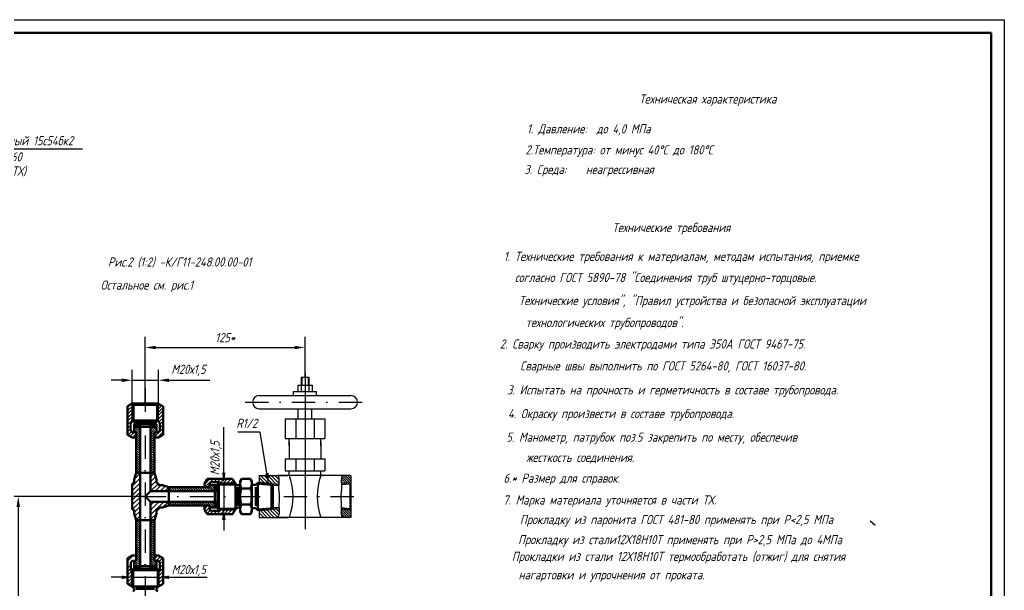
# Model space of a CAD drawing. Header units: inches. Extents: x 5621 to 6462, y 3850 to 4444.
# Drawn here: x 6087.2 to 6462.1, y 4226.7 to 4444.1 of the extents above; entities that cross this region are included whole.
import ezdxf

# ---------------------------------------------------------------- set-up
doc = ezdxf.new("R2010")
doc.units = ezdxf.units.IN
doc.header["$LTSCALE"] = 0.7
doc.header["$MEASUREMENT"] = 0
doc.linetypes.add('DASHDOT', pattern=[25.4, 12.7, -6.35, 0, -6.35])
doc.styles.get("Standard").update_dxf_attribs({"font": 'romand.shx', "width": 0.8, "oblique": 15, "height": 3.5})
doc.dimstyles.get("Standard").update_dxf_attribs({"dimtxt": 3.5, "dimasz": 4, "dimexe": 4, "dimexo": 0, "dimgap": 2, "dimtad": 1, "dimdec": 0, "dimdsep": 46, "dimtxsty": 'Standard', "dimcen": 0.09, "dimadec": 0, "dimazin": 0, "dimtfac": 1, "dimtdec": 0, "dimtmove": 0, "dimatfit": 3, "dimfxl": 0.18, "dimtolj": 1, "dimtzin": 0, "dimlwd": 25, "dimlwe": 25, "dimarcsym": 0})

# ---------------------------------------------------------------- blocks, each defined once
blk = doc.blocks.new('*X3')
at = {"color": 0}
for p, q in [((659.41, 734.85), (661.46, 736.89)), ((659.41, 736.65), (659.66, 736.89)), ((661.53, 734), (659.41, 736.12)), ((659.41, 733.05), (661.53, 735.17)), ((661.53, 735.79), (660.44, 736.89)), ((661.35, 732.39), (659.41, 734.32)), ((659.55, 732.39), (659.41, 732.52)), ((660.55, 732.39), (661.53, 733.38))]:
    blk.add_line(p, q, dxfattribs=at)
blk = doc.blocks.new('*D20')
at = {"color": 0, "lineweight": 25, "transparency": 16777216}
for p, q in [((6134.98, 4297.91), (6134.98, 4323.22)), ((6195.81, 4307.96), (6195.81, 4323.22)), ((6138.98, 4319.22), (6191.81, 4319.22))]:
    blk.add_line(p, q, dxfattribs=at)
for points in [[(6138.98, 4319.88), (6138.98, 4318.55), (6134.98, 4319.22)], [(6191.81, 4319.88), (6191.81, 4318.55), (6195.81, 4319.22)]]:
    blk.add_solid(points, dxfattribs=at)
at = {"layer": 'DEFPOINTS', "color": 0, "lineweight": 25, "transparency": 16777216}
for p in [(6195.81, 4319.22), (6195.81, 4307.96), (6134.98, 4297.91)]:
    blk.add_point(p, dxfattribs=at)
at = {"color": 0, "lineweight": 25, "transparency": 16777216, "insert": (6165.4, 4322.97), "char_height": 3.5, "attachment_point": 5}
blk.add_mtext('\\A1;125*', dxfattribs=at)
blk = doc.blocks.new('*D21')
at = {"color": 0, "lineweight": 25, "transparency": 16777216}
for p, q in [((6134.98, 4262.45), (6082.61, 4262.45)), ((6086.61, 4258.45), (6086.61, 4205.37)), ((6089.48, 4201.37), (6082.61, 4201.37))]:
    blk.add_line(p, q, dxfattribs=at)
for points in [[(6085.94, 4258.45), (6087.27, 4258.45), (6086.61, 4262.45)], [(6085.94, 4205.37), (6087.27, 4205.37), (6086.61, 4201.37)]]:
    blk.add_solid(points, dxfattribs=at)
at = {"layer": 'DEFPOINTS', "color": 0, "lineweight": 25, "transparency": 16777216}
for p in [(6134.98, 4262.45), (6086.61, 4201.37), (6089.48, 4201.37)]:
    blk.add_point(p, dxfattribs=at)
at = {"color": 0, "lineweight": 25, "transparency": 16777216, "insert": (6082.86, 4231.91), "char_height": 3.5, "attachment_point": 5, "rotation": 90}
blk.add_mtext('\\A1;125*', dxfattribs=at)

msp = doc.modelspace()

# ---------------------------------------------------------------- hatches: boundary and pattern name
at = {"lineweight": 25}
h = msp.add_hatch(dxfattribs=at)
h.set_pattern_fill('ANSI31', color=256, scale=2.5, style=0)
h.set_pattern_definition([(45, (5295.27962, 3840.47564), (-0.22097087, 0.22097087), [])])
h.paths.add_polyline_path([(6132.98, 4289.95), (6130.73, 4289.95), (6130.73, 4288.95), (6132.98, 4288.95)])
h.paths.add_polyline_path([(6139.23, 4289.95), (6136.98, 4289.95), (6136.98, 4288.95), (6139.23, 4288.95)])
h = msp.add_hatch(dxfattribs=at)
h.set_pattern_fill('ANSI31', color=256, scale=5, angle=90, style=0)
h.set_pattern_definition([(135, (5537.9212, 3812.0879), (-0.44194174, -0.44194174), [])])
h.paths.add_polyline_path([(6132.98, 4253.45), (6131.48, 4253.45), (6131.48, 4237.95), (6130.73, 4237.95), (6130.73, 4236.34), (6131.12, 4235.95), (6132.98, 4235.95)])
h.paths.add_polyline_path([(6136.98, 4235.95), (6139.23, 4235.95), (6139.23, 4237.72), (6139, 4237.95), (6138.48, 4237.95), (6138.48, 4253.45), (6136.98, 4253.45)])

# ---------------------------------------------------------------- linework, layer by layer
for p, q in [((5621.1, 4444.11), (6462.1, 4444.11)), ((6462.1, 4444.11), (6462.1, 3850.11)), ((6062.05, 4394.95), (6111.07, 4394.95)), ((6193.06, 4304.89), (6198.56, 4304.89)), ((6193.06, 4304.89), (6193.06, 4302.39)), ((6194.31, 4307.96), (6197.31, 4307.96)), ((6194.31, 4307.96), (6194.31, 4302.39)), ((6194.56, 4307.96), (6194.56, 4304.89)), ((6197.06, 4307.96), (6197.06, 4304.89)), ((6197.31, 4307.96), (6197.31, 4302.39)), ((6198.56, 4304.89), (6198.56, 4302.39)), ((6178.32, 4300.89), (6213.3, 4300.89)), ((6191.47, 4302.39), (6200.14, 4302.39)), ((6191.47, 4300.89), (6191.47, 4302.39)), ((6200.14, 4300.89), (6200.14, 4302.39)), ((6129.98, 4291.53), (6129.98, 4297.91)), ((6129.98, 4291.54), (6129.98, 4297.91)), ((6129.98, 4290.96), (6129.98, 4297.91)), ((6139.98, 4290.97), (6139.98, 4297.91)), ((6139.98, 4291.54), (6139.98, 4294.93)), ((6178.32, 4295.89), (6213.3, 4295.89)), ((6193.24, 4292), (6193.24, 4295.89)), ((6198.37, 4292), (6198.37, 4295.89)), ((6188.31, 4292), (6203.31, 4292)), ((6139.23, 4286.95), (6138.48, 4286.95)), ((6178.68, 4286.93), (6170.16, 4286.93)), ((6181.87, 4267.56), (6178.68, 4286.93)), ((6188.31, 4284.5), (6203.31, 4284.5)), ((6189.81, 4281.77), (6189.81, 4284.5)), ((6189.81, 4283.29), (6189.81, 4276.77)), ((6201.81, 4281.77), (6201.81, 4284.5)), ((6201.81, 4283.29), (6201.81, 4276.77)), ((6188.31, 4276.77), (6203.31, 4276.77)), ((6132.98, 4271.45), (6132.98, 4262.45)), ((6188.31, 4272.27), (6203.31, 4272.27)), ((6189.81, 4270.95), (6189.81, 4272.27)), ((6201.81, 4270.95), (6201.81, 4272.27)), ((6163.04, 4267.46), (6162.54, 4266.96)), ((6162.54, 4266.96), (6162.54, 4257.96)), ((6162.54, 4266.96), (6162.54, 4257.96)), ((6162.54, 4266.96), (6162.54, 4257.96)), ((6162.54, 4266.96), (6162.54, 4257.96)), ((6162.54, 4266.96), (6162.54, 4257.96)), ((6163.04, 4266.95), (6169.32, 4266.95)), ((6163.57, 4266.95), (6169.82, 4266.95)), ((6164.07, 4267.45), (6169.32, 4267.45)), ((6169.32, 4267.45), (6169.32, 4257.45)), ((6177.82, 4267.2), (6185.76, 4266.64)), ((6177.82, 4267.2), (6183.52, 4266.8)), ((6178.31, 4270.45), (6189.31, 4270.45)), ((6178.31, 4267.67), (6185.8, 4267.14)), ((6183.06, 4267.33), (6183.52, 4266.8)), ((6213.31, 4270.45), (6185.62, 4270.45)), ((6213.31, 4267.7), (6209.65, 4267.35)), ((6212.81, 4267.15), (6209.71, 4266.86)), ((6213.31, 4267.7), (6212.81, 4267.2)), ((6212.81, 4267.2), (6212.81, 4257.68)), ((6159.48, 4266.7), (6159.48, 4265.95)), ((6170.16, 4265.76), (6170.16, 4259.03)), ((6183.57, 4266.74), (6183.57, 4258.25)), ((6129.98, 4257.45), (6129.98, 4262.45)), ((6159.48, 4258.95), (6159.48, 4258.2)), ((6170.18, 4258.2), (6170.57, 4258.2)), ((6170.18, 4258.2), (6170.57, 4258.2)), ((6176.07, 4257.95), (6176.97, 4257.95)), ((6176.07, 4257.95), (6176.97, 4257.95)), ((6177.15, 4257.88), (6177.84, 4257.19)), ((6177.15, 4257.88), (6177.82, 4257.2)), ((6177.82, 4257.7), (6185.86, 4258.38)), ((6177.82, 4257.7), (6183.51, 4258.18)), ((6178.31, 4257.24), (6185.91, 4257.88)), ((6213.31, 4257.2), (6209.54, 4257.58)), ((6212.81, 4257.75), (6209.55, 4258.08)), ((6213.31, 4257.2), (6212.81, 4257.7)), ((6131.48, 4253.45), (6138.48, 4253.45)), ((6178.31, 4254.45), (6189.34, 4254.45)), ((6213.31, 4254.45), (6185.43, 4254.45)), ((6130.73, 4237.95), (6131.48, 4237.95)), ((6138.48, 4237.95), (6139.23, 4237.95)), ((6129.98, 4233.36), (6129.98, 4228.11)), ((6130.48, 4234.39), (6130.48, 4228.11)), ((6130.48, 4233.86), (6130.48, 4227.61)), ((6139.48, 4234.39), (6139.48, 4227.61)), ((6139.48, 4233.86), (6139.48, 4228.11)), ((6139.48, 4233.85), (6139.48, 4227.61)), ((6139.98, 4233.37), (6139.98, 4228.11)), ((6139.98, 4233.36), (6139.98, 4228.11))]:
    msp.add_line(p, q)
at = {"lineweight": 50}
for p, q in [((5641.1, 4439.11), (6457.1, 4439.11)), ((6457.1, 4439.11), (6457.1, 3855.11)), ((6129.98, 4297.91), (6128.23, 4296.9)), ((6129.98, 4297.91), (6139.98, 4297.91)), ((6129.98, 4297.91), (6130.48, 4297.41)), ((6130.48, 4297.41), (6139.48, 4297.41)), ((6130.48, 4291.46), (6130.48, 4297.41)), ((6139.48, 4291.46), (6139.48, 4297.41)), ((6128.23, 4285.96), (6128.23, 4296.9)), ((6141.73, 4285.96), (6141.73, 4296.9)), ((6130.48, 4291.46), (6139.5, 4291.46)), ((6130.54, 4290.68), (6139.4, 4290.68)), ((6139.23, 4289.95), (6130.73, 4289.95)), ((6130.73, 4286.95), (6130.73, 4289.95)), ((6132.98, 4271.45), (6132.98, 4289.95)), ((6136.98, 4271.45), (6136.98, 4289.95)), ((6139.23, 4286.95), (6139.23, 4289.95)), ((6140.34, 4290.62), (6139.5, 4291.46)), ((6140.48, 4287.75), (6140.48, 4290.27)), ((6129.99, 4284.95), (6128.23, 4285.96)), ((6131.48, 4286.95), (6130.28, 4286.95)), ((6139.23, 4288.95), (6130.73, 4288.95)), ((6131.48, 4286.95), (6130.73, 4286.95)), ((6131.48, 4271.45), (6131.48, 4286.95)), ((6138.48, 4271.45), (6138.48, 4286.95)), ((6139.68, 4286.95), (6138.48, 4286.95)), ((6139.98, 4284.95), (6141.73, 4285.96)), ((6131.48, 4284.95), (6129.99, 4284.95)), ((6139.98, 4284.95), (6138.48, 4284.95)), ((6131.48, 4271.45), (6130.73, 4268.95)), ((6131.48, 4271.45), (6138.48, 4271.45)), ((6131.48, 4271.45), (6138.48, 4271.45)), ((6131.48, 4271.45), (6138.48, 4271.45)), ((6131.48, 4271.45), (6134.98, 4271.45)), ((6131.48, 4271.45), (6138.48, 4271.45)), ((6131.48, 4271.45), (6138.48, 4271.45)), ((6131.48, 4271.45), (6138.48, 4271.45)), ((6138.48, 4271.45), (6131.48, 4271.45)), ((6132.98, 4253.45), (6132.98, 4271.45)), ((6138.48, 4271.45), (6134.98, 4271.45)), ((6136.98, 4271.45), (6136.98, 4264.45)), ((6138.48, 4271.45), (6139.23, 4268.95)), ((6129.98, 4267.45), (6129.98, 4257.45)), ((6129.98, 4267.45), (6130.23, 4267.45)), ((6130.73, 4268.95), (6130.73, 4267.95)), ((6139.23, 4268.95), (6139.23, 4267.95)), ((6139.73, 4267.45), (6139.98, 4267.45)), ((6139.98, 4267.45), (6139.98, 4266.95)), ((6157.48, 4267.45), (6158.49, 4269.2)), ((6157.48, 4267.45), (6157.48, 4265.95)), ((6158.49, 4269.2), (6168.25, 4269.2)), ((6159.48, 4267.15), (6159.48, 4265.95)), ((6160.28, 4267.95), (6162.8, 4267.95)), ((6163.03, 4267.45), (6162.54, 4266.96)), ((6162.54, 4266.96), (6162.54, 4257.96)), ((6163.04, 4267.45), (6169.32, 4267.45)), ((6163.15, 4267.8), (6163.51, 4267.45)), ((6169.26, 4267.45), (6168.25, 4269.2)), ((6170, 4266.77), (6169.32, 4267.45)), ((6170, 4266.77), (6169.32, 4267.45)), ((6169.32, 4267.45), (6169.32, 4262.45)), ((6171.07, 4268.25), (6171.63, 4269.2)), ((6171.07, 4262.45), (6171.07, 4268.25)), ((6171.07, 4268.25), (6171.07, 4262.45)), ((6171.63, 4269.2), (6175.02, 4269.2)), ((6175.57, 4268.25), (6175.02, 4269.2)), ((6175.57, 4268.25), (6175.57, 4262.45)), ((6175.57, 4262.45), (6175.57, 4268.25)), ((6176.07, 4266.95), (6176.97, 4266.95)), ((6176.07, 4266.95), (6176.97, 4266.95)), ((6177.15, 4267.02), (6177.83, 4267.7)), ((6177.15, 4267.02), (6177.82, 4267.7)), ((6177.82, 4267.7), (6177.82, 4262.45)), ((6177.83, 4267.7), (6183.07, 4267.33)), ((6183.06, 4267.33), (6183.57, 4266.74)), ((6183.07, 4267.33), (6183.07, 4262.46)), ((6136.98, 4264.45), (6134.98, 4262.45)), ((6136.98, 4264.45), (6143.98, 4264.45)), ((6140.23, 4266.7), (6141.48, 4266.7)), ((6143.98, 4265.95), (6141.48, 4266.7)), ((6143.98, 4265.95), (6143.98, 4258.95)), ((6143.98, 4265.95), (6159.48, 4265.95)), ((6143.98, 4265.95), (6143.98, 4262.45)), ((6143.98, 4265.95), (6143.98, 4258.95)), ((6143.98, 4264.45), (6162.54, 4264.45)), ((6159.48, 4266.7), (6162.54, 4266.7)), ((6161.48, 4266.7), (6161.48, 4258.2)), ((6170.16, 4266.01), (6170.16, 4262.45)), ((6170.18, 4266.7), (6170.57, 4266.7)), ((6170.18, 4266.7), (6170.57, 4266.7)), ((6171.55, 4265.54), (6175.1, 4265.54)), ((6177.07, 4266.01), (6177.07, 4262.45)), ((6183.57, 4266.74), (6183.57, 4258.25)), ((6134.98, 4262.45), (6136.98, 4260.45)), ((6136.98, 4253.45), (6136.98, 4260.45)), ((6136.98, 4260.45), (6143.98, 4260.45)), ((6143.98, 4258.95), (6143.98, 4262.45)), ((6143.98, 4260.45), (6162.54, 4260.45)), ((6169.32, 4257.45), (6169.32, 4262.45)), ((6170.16, 4258.89), (6170.16, 4262.45)), ((6171.07, 4256.65), (6171.07, 4262.45)), ((6171.07, 4262.45), (6171.07, 4256.65)), ((6175.57, 4262.45), (6175.57, 4256.65)), ((6175.57, 4256.65), (6175.57, 4262.45)), ((6177.07, 4258.89), (6177.07, 4262.45)), ((6177.82, 4257.2), (6177.82, 4262.45)), ((6183.07, 4257.64), (6183.07, 4262.45)), ((6129.98, 4257.45), (6130.23, 4257.45)), ((6130.73, 4255.95), (6130.73, 4256.95)), ((6131.48, 4253.45), (6130.73, 4255.95)), ((6138.48, 4253.45), (6139.23, 4255.95)), ((6139.23, 4255.95), (6139.23, 4256.95)), ((6139.73, 4257.45), (6139.98, 4257.45)), ((6139.98, 4257.45), (6139.98, 4257.95)), ((6140.23, 4258.2), (6141.48, 4258.2)), ((6143.98, 4258.95), (6141.48, 4258.2)), ((6143.98, 4258.95), (6159.48, 4258.95)), ((6157.48, 4258.95), (6157.48, 4257.46)), ((6157.48, 4257.46), (6158.5, 4255.7)), ((6158.5, 4255.7), (6168.33, 4255.7)), ((6159.48, 4258.95), (6159.48, 4257.75)), ((6159.48, 4258.2), (6162.54, 4258.2)), ((6160.28, 4256.95), (6162.8, 4256.95)), ((6163.04, 4257.46), (6162.54, 4257.96)), ((6163.04, 4257.46), (6162.54, 4257.96)), ((6163.03, 4257.45), (6162.54, 4257.94)), ((6163.04, 4257.45), (6169.32, 4257.45)), ((6163.14, 4257.1), (6163.49, 4257.45)), ((6164.06, 4257.45), (6169.32, 4257.45)), ((6164.07, 4257.45), (6169.32, 4257.45)), ((6169.26, 4257.45), (6168.25, 4255.7)), ((6170, 4258.13), (6169.32, 4257.45)), ((6170, 4258.13), (6169.32, 4257.45)), ((6170, 4258.13), (6169.32, 4257.45)), ((6170.18, 4258.2), (6170.57, 4258.2)), ((6171.07, 4256.65), (6171.07, 4257.7)), ((6171.07, 4257.56), (6171.07, 4257.7)), ((6171.07, 4256.65), (6171.63, 4255.7)), ((6171.07, 4256.65), (6171.63, 4255.7)), ((6171.55, 4259.36), (6175.1, 4259.36)), ((6171.63, 4255.7), (6175.02, 4255.7)), ((6171.63, 4255.7), (6175.02, 4255.7)), ((6175.57, 4256.65), (6175.02, 4255.7)), ((6175.57, 4256.65), (6175.02, 4255.7)), ((6175.57, 4257.56), (6175.57, 4256.65)), ((6175.57, 4256.65), (6175.57, 4257.56)), ((6176.07, 4257.95), (6176.97, 4257.95)), ((6177.15, 4257.88), (6177.82, 4257.2)), ((6177.83, 4257.2), (6183.07, 4257.64)), ((6183.07, 4257.66), (6183.57, 4258.25)), ((6183.07, 4257.66), (6183.51, 4258.18)), ((6183.07, 4257.66), (6183.51, 4258.18)), ((6131.48, 4253.45), (6138.48, 4253.45)), ((6131.48, 4253.45), (6131.48, 4237.95)), ((6132.98, 4253.45), (6132.98, 4234.89)), ((6136.98, 4253.45), (6136.98, 4234.89)), ((6138.48, 4253.45), (6138.48, 4237.95)), ((6129.98, 4239.95), (6128.23, 4238.94)), ((6128.23, 4238.94), (6128.23, 4229.19)), ((6129.48, 4237.15), (6129.48, 4234.63)), ((6129.98, 4239.95), (6131.48, 4239.95)), ((6130.28, 4237.95), (6131.48, 4237.95)), ((6130.73, 4237.95), (6130.73, 4234.89)), ((6138.48, 4239.95), (6139.98, 4239.95)), ((6138.48, 4237.95), (6139.68, 4237.95)), ((6139.23, 4237.95), (6139.23, 4234.89)), ((6139.98, 4239.95), (6141.73, 4238.94)), ((6140.48, 4237.15), (6140.48, 4234.63)), ((6141.73, 4238.94), (6141.73, 4229.19)), ((6129.63, 4234.28), (6129.98, 4233.93)), ((6129.97, 4234.39), (6130.47, 4234.89)), ((6129.98, 4234.4), (6130.47, 4234.89)), ((6129.98, 4234.39), (6129.98, 4228.11)), ((6130.47, 4234.89), (6139.48, 4234.89)), ((6130.47, 4234.89), (6139.48, 4234.89)), ((6130.47, 4234.89), (6139.48, 4234.89)), ((6130.47, 4234.89), (6139.48, 4234.89)), ((6130.47, 4234.89), (6139.48, 4234.89)), ((6130.47, 4234.89), (6139.48, 4234.89)), ((6130.73, 4235.95), (6139.23, 4235.95)), ((6139.98, 4234.39), (6139.48, 4234.89)), ((6139.98, 4234.39), (6139.48, 4234.89)), ((6139.98, 4234.39), (6139.98, 4228.11)), ((6140.41, 4234.37), (6139.98, 4233.94)), ((6129.98, 4228.18), (6128.23, 4229.19)), ((6129.98, 4228.11), (6139.98, 4228.11)), ((6130.66, 4227.43), (6129.98, 4228.11)), ((6129.98, 4228.11), (6134.98, 4228.11)), ((6130.73, 4227.25), (6130.73, 4226.86)), ((6131.42, 4227.27), (6134.98, 4227.27)), ((6131.67, 4227.27), (6138.4, 4227.27)), ((6139.98, 4228.11), (6134.98, 4228.11)), ((6138.54, 4227.27), (6134.98, 4227.27)), ((6139.23, 4227.25), (6139.23, 4226.86)), ((6139.23, 4227.25), (6139.23, 4226.86)), ((6139.31, 4227.43), (6139.98, 4228.11)), ((6139.31, 4227.43), (6139.98, 4228.11)), ((6139.98, 4228.18), (6141.73, 4229.19))]:
    msp.add_line(p, q, dxfattribs=at)
at = {"lineweight": 25}
for p, q in [((6129.98, 4297.91), (6129.98, 4310.74)), ((6139.98, 4297.91), (6139.98, 4310.74)), ((6125.98, 4306.74), (6121.98, 4306.74)), ((6129.98, 4306.74), (6139.98, 4306.74)), ((6143.98, 4306.74), (6159.54, 4306.74)), ((6164.88, 4271.55), (6164.88, 4288.82)), ((6164.88, 4267.55), (6164.88, 4257.55)), ((6163.04, 4257.95), (6169.82, 4257.95)), ((6164.88, 4253.55), (6164.88, 4249.55)), ((6411.02, 4253.12), (6412.92, 4251.56)), ((6126.01, 4231.65), (6122.01, 4231.65)), ((6130.01, 4231.65), (6140.01, 4231.65)), ((6144.01, 4231.65), (6158.54, 4231.65))]:
    msp.add_line(p, q, dxfattribs=at)
at = {"linetype": 'Continuous'}
for p, q in [((6195.81, 4309.49), (6195.81, 4250.03)), ((6188.31, 4292), (6188.31, 4284.5)), ((6192.31, 4292), (6192.31, 4284.5)), ((6199.31, 4292), (6199.31, 4284.5)), ((6203.31, 4292), (6203.31, 4284.5)), ((6188.31, 4276.77), (6188.31, 4272.27)), ((6192.31, 4276.77), (6192.31, 4272.27)), ((6199.31, 4276.77), (6199.31, 4272.27)), ((6203.31, 4276.77), (6203.31, 4272.27)), ((6163.04, 4267.46), (6163.04, 4257.45)), ((6178.31, 4270.45), (6178.31, 4267.7)), ((6183.07, 4267.33), (6183.07, 4262.45)), ((6183.07, 4267.32), (6183.07, 4257.64)), ((6213.31, 4270.45), (6213.31, 4254.45)), ((6213.31, 4270.45), (6213.31, 4254.45)), ((6183.07, 4257.64), (6183.07, 4262.45)), ((6178.31, 4257.2), (6178.31, 4254.45))]:
    msp.add_line(p, q, dxfattribs=at)
at = {"linetype": 'DASHDOT'}
for p, q in [((6134.98, 4303.56), (6134.98, 4092.92)), ((6172.96, 4298.39), (6217.77, 4298.39)), ((6134.04, 4262.45), (6215.67, 4262.45))]:
    msp.add_line(p, q, dxfattribs=at)
at = {"color": 0}
for p, q in [((6128.23, 4296.4), (6129.4, 4297.57)), ((6128.23, 4295.02), (6130.48, 4297.27)), ((6128.23, 4296.76), (6128.55, 4297.08)), ((6139.48, 4297.24), (6140.09, 4297.85)), ((6139.48, 4296.39), (6140.63, 4297.53)), ((6139.48, 4295.34), (6141.29, 4297.15)), ((6128.23, 4293.83), (6130.48, 4296.08)), ((6128.23, 4292.44), (6130.48, 4294.69)), ((6128.23, 4291.09), (6130.48, 4293.34)), ((6139.48, 4294.1), (6141.73, 4296.35)), ((6139.48, 4292.91), (6141.73, 4295.16)), ((6139.48, 4291.57), (6141.73, 4293.82)), ((6128.23, 4289.75), (6130.48, 4292)), ((6128.23, 4288.4), (6129.48, 4289.65)), ((6140.11, 4290.85), (6141.73, 4292.47)), ((6140.48, 4289.87), (6141.73, 4291.12)), ((6140.48, 4288.53), (6141.73, 4289.78)), ((6128.23, 4287.05), (6129.48, 4288.3)), ((6128.4, 4285.87), (6129.71, 4287.19)), ((6129.25, 4285.38), (6130.82, 4286.95)), ((6130.17, 4284.95), (6131.48, 4286.26)), ((6130.73, 4288.08), (6132.98, 4285.83)), ((6130.76, 4288.95), (6132.98, 4286.73)), ((6131.48, 4286.44), (6132.98, 4284.94)), ((6131.66, 4288.95), (6132.98, 4287.63)), ((6132.56, 4288.95), (6132.98, 4288.53)), ((6136.98, 4288.12), (6138.48, 4286.62)), ((6136.98, 4287.22), (6138.48, 4285.72)), ((6136.98, 4286.32), (6138.48, 4284.82)), ((6137.05, 4288.95), (6139.05, 4286.95)), ((6137.95, 4288.95), (6139.23, 4287.67)), ((6138.48, 4285.18), (6141.73, 4288.43)), ((6138.48, 4286.53), (6138.91, 4286.95)), ((6138.85, 4288.95), (6139.23, 4288.56)), ((6139.6, 4284.95), (6141.73, 4287.08)), ((6131.48, 4285.54), (6132.98, 4284.04)), ((6131.48, 4284.64), (6132.98, 4283.14)), ((6131.48, 4283.74), (6132.98, 4282.24)), ((6131.48, 4282.84), (6132.98, 4281.34)), ((6131.48, 4281.95), (6132.98, 4280.45)), ((6136.98, 4285.43), (6138.48, 4283.93)), ((6136.98, 4284.53), (6138.48, 4283.03)), ((6136.98, 4283.63), (6138.48, 4282.13)), ((6136.98, 4282.73), (6138.48, 4281.23)), ((6131.48, 4281.05), (6132.98, 4279.55)), ((6131.48, 4280.15), (6132.98, 4278.65)), ((6131.48, 4279.25), (6132.98, 4277.75)), ((6131.48, 4278.35), (6132.98, 4276.85)), ((6136.98, 4281.83), (6138.48, 4280.33)), ((6136.98, 4280.94), (6138.48, 4279.44)), ((6136.98, 4280.04), (6138.48, 4278.54)), ((6136.98, 4279.14), (6138.48, 4277.64)), ((6136.98, 4278.24), (6138.48, 4276.74)), ((6131.48, 4277.46), (6132.98, 4275.96)), ((6131.48, 4276.56), (6132.98, 4275.06)), ((6131.48, 4275.66), (6132.98, 4274.16)), ((6131.48, 4274.76), (6132.98, 4273.26)), ((6136.98, 4277.34), (6138.48, 4275.84)), ((6136.98, 4276.45), (6138.48, 4274.95)), ((6136.98, 4275.55), (6138.48, 4274.05)), ((6136.98, 4274.65), (6138.48, 4273.15)), ((6131.48, 4273.86), (6132.98, 4272.36)), ((6131.48, 4272.97), (6132.98, 4271.47)), ((6131.48, 4272.07), (6132.1, 4271.45)), ((6136.98, 4273.75), (6138.48, 4272.25)), ((6136.98, 4272.85), (6138.39, 4271.45)), ((6136.98, 4271.96), (6137.49, 4271.45)), ((6129.98, 4266.42), (6132.98, 4269.42)), ((6129.98, 4264.62), (6132.98, 4267.62)), ((6136.98, 4266.23), (6139.23, 4268.48)), ((6137, 4264.45), (6139.98, 4267.44)), ((6157.48, 4267.07), (6159.62, 4269.2)), ((6157.71, 4265.95), (6160.96, 4269.2)), ((6161.06, 4267.95), (6162.31, 4269.2)), ((6162.41, 4267.95), (6163.66, 4269.2)), ((6163.38, 4267.58), (6165, 4269.2)), ((6164.6, 4267.45), (6166.35, 4269.2)), ((6165.95, 4267.45), (6167.7, 4269.2)), ((6167.29, 4267.45), (6168.54, 4268.7)), ((6180.3, 4267.7), (6178.31, 4269.69)), ((6178.95, 4267.7), (6178.31, 4268.35)), ((6181.94, 4267.41), (6178.9, 4270.45)), ((6183.92, 4266.77), (6180.25, 4270.45)), ((6185.37, 4266.67), (6181.59, 4270.45)), ((6185.82, 4267.57), (6182.94, 4270.45)), ((6185.82, 4268.92), (6184.29, 4270.45)), ((6210.99, 4266.98), (6209.63, 4268.34)), ((6211.81, 4267.06), (6209.66, 4269.2)), ((6212.63, 4267.13), (6209.77, 4269.99)), ((6213.13, 4267.52), (6210.21, 4270.45)), ((6213.31, 4268.25), (6211.11, 4270.45)), ((6213.31, 4269.15), (6212, 4270.45)), ((6213.31, 4270.04), (6212.9, 4270.45)), ((6129.98, 4262.82), (6132.98, 4265.82)), ((6129.98, 4261.03), (6132.98, 4264.03)), ((6138.79, 4264.45), (6141.04, 4266.7)), ((6145.39, 4264.45), (6143.98, 4265.85)), ((6146.28, 4264.45), (6144.78, 4265.95)), ((6147.18, 4264.45), (6145.68, 4265.95)), ((6148.08, 4264.45), (6146.58, 4265.95)), ((6148.98, 4264.45), (6147.48, 4265.95)), ((6149.88, 4264.45), (6148.38, 4265.95)), ((6150.77, 4264.45), (6149.27, 4265.95)), ((6151.67, 4264.45), (6150.17, 4265.95)), ((6152.57, 4264.45), (6151.07, 4265.95)), ((6153.47, 4264.45), (6151.97, 4265.95)), ((6154.37, 4264.45), (6152.87, 4265.95)), ((6155.26, 4264.45), (6153.76, 4265.95)), ((6156.16, 4264.45), (6154.66, 4265.95)), ((6157.06, 4264.45), (6155.56, 4265.95)), ((6157.96, 4264.45), (6156.46, 4265.95)), ((6158.86, 4264.45), (6157.36, 4265.95)), ((6159.75, 4264.45), (6158.25, 4265.95)), ((6159.06, 4265.95), (6159.48, 4266.37)), ((6160.65, 4264.45), (6159.15, 4265.95)), ((6161.48, 4264.52), (6159.48, 4266.52)), ((6161.48, 4265.42), (6160.2, 4266.7)), ((6161.48, 4266.31), (6161.1, 4266.7)), ((6129.98, 4259.23), (6132.98, 4262.23)), ((6130, 4257.45), (6132.98, 4260.44)), ((6136.98, 4255.46), (6141.98, 4260.45)), ((6136.98, 4259.05), (6138.39, 4260.45)), ((6136.98, 4257.25), (6140.18, 4260.45)), ((6144.6, 4258.95), (6143.98, 4259.57)), ((6145.5, 4258.95), (6144, 4260.45)), ((6146.4, 4258.95), (6144.9, 4260.45)), ((6147.29, 4258.95), (6145.79, 4260.45)), ((6148.19, 4258.95), (6146.69, 4260.45)), ((6149.09, 4258.95), (6147.59, 4260.45)), ((6149.99, 4258.95), (6148.49, 4260.45)), ((6150.89, 4258.95), (6149.39, 4260.45)), ((6151.78, 4258.95), (6150.28, 4260.45)), ((6152.68, 4258.95), (6151.18, 4260.45)), ((6153.58, 4258.95), (6152.08, 4260.45)), ((6154.48, 4258.95), (6152.98, 4260.45)), ((6155.38, 4258.95), (6153.88, 4260.45)), ((6156.27, 4258.95), (6154.77, 4260.45)), ((6157.17, 4258.95), (6155.67, 4260.45)), ((6158.07, 4258.95), (6156.57, 4260.45)), ((6158.97, 4258.95), (6157.47, 4260.45)), ((6160.62, 4258.2), (6158.37, 4260.45)), ((6161.48, 4258.23), (6159.26, 4260.45)), ((6161.48, 4259.13), (6160.16, 4260.45)), ((6161.48, 4260.03), (6161.06, 4260.45)), ((6161.48, 4259.57), (6162.37, 4260.45)), ((6162.54, 4259.14), (6161.48, 4260.2)), ((6161.48, 4258.67), (6162.54, 4259.73)), ((6162.54, 4260.04), (6162.13, 4260.45)), ((6130.73, 4256.39), (6132.98, 4258.64)), ((6131.05, 4254.91), (6132.98, 4256.84)), ((6136.98, 4253.66), (6139.22, 4255.89)), ((6157.48, 4257.64), (6158.79, 4258.95)), ((6157.91, 4256.72), (6159.48, 4258.29)), ((6159.72, 4258.2), (6159.48, 4258.44)), ((6162.54, 4258.24), (6161.48, 4259.3)), ((6161.69, 4258.2), (6161.48, 4258.4)), ((6161.91, 4258.2), (6162.54, 4258.83)), ((6180.08, 4254.45), (6178.31, 4256.22)), ((6181.43, 4254.45), (6178.68, 4257.2)), ((6182.78, 4254.45), (6180.03, 4257.2)), ((6184.12, 4254.45), (6181.1, 4257.48)), ((6185.45, 4254.47), (6182.34, 4257.58)), ((6185.87, 4255.4), (6183.32, 4257.95)), ((6185.95, 4256.66), (6184.36, 4258.25)), ((6211.84, 4254.45), (6209.51, 4256.78)), ((6210.94, 4254.45), (6209.51, 4255.88)), ((6212.74, 4254.45), (6209.53, 4257.66)), ((6213.31, 4254.78), (6210.06, 4258.03)), ((6213.31, 4255.67), (6211.06, 4257.93)), ((6213.31, 4256.57), (6212.05, 4257.83)), ((6131.46, 4253.52), (6132.98, 4255.05)), ((6136.77, 4253.45), (6136.98, 4253.66)), ((6178.73, 4254.45), (6178.31, 4254.88)), ((6210.04, 4254.45), (6210.01, 4254.48)), ((6130.37, 4239.95), (6128.23, 4237.82)), ((6131.48, 4238.37), (6131.06, 4237.95)), ((6139.79, 4239.95), (6138.48, 4238.64)), ((6139.23, 4237.72), (6139, 4237.95)), ((6140.72, 4239.52), (6139.14, 4237.95)), ((6141.57, 4239.03), (6140.25, 4237.71)), ((6141.73, 4237.85), (6140.48, 4236.6)), ((6129.48, 4236.37), (6128.23, 4235.12)), ((6129.48, 4235.03), (6128.23, 4233.78)), ((6129.86, 4234.05), (6128.23, 4232.43)), ((6131.75, 4235.95), (6130.73, 4234.93)), ((6130.86, 4235.95), (6130.73, 4235.83)), ((6131.28, 4234.89), (6130.73, 4235.44)), ((6132.18, 4234.89), (6131.12, 4235.95)), ((6132.65, 4235.95), (6131.59, 4234.89)), ((6132.98, 4234.99), (6132.02, 4235.95)), ((6132.98, 4235.38), (6132.49, 4234.89)), ((6132.98, 4235.88), (6132.92, 4235.95)), ((6137.87, 4235.95), (6136.98, 4235.07)), ((6137.39, 4234.89), (6136.98, 4235.3)), ((6138.29, 4234.89), (6137.23, 4235.95)), ((6138.77, 4235.95), (6137.71, 4234.89)), ((6139.1, 4234.99), (6138.13, 4235.95)), ((6139.1, 4235.38), (6138.6, 4234.89)), ((6139.1, 4235.88), (6139.03, 4235.95)), ((6141.73, 4235.15), (6139.98, 4233.4)), ((6141.73, 4233.81), (6139.98, 4232.06)), ((6141.73, 4236.5), (6140.48, 4235.25)), ((6129.98, 4232.83), (6128.23, 4231.08)), ((6129.98, 4231.49), (6128.23, 4229.74)), ((6129.98, 4230.14), (6128.74, 4228.9)), ((6129.98, 4230.14), (6129.87, 4230.03)), ((6141.73, 4232.46), (6139.98, 4230.71)), ((6141.73, 4231.11), (6139.98, 4229.36))]:
    msp.add_line(p, q, dxfattribs=at)
at = {"color": 0, "linetype": 'ByBlock'}
for p, q in [((6129.98, 4290.96), (6129.98, 4297.91)), ((6139.98, 4233.94), (6139.98, 4230.24))]:
    msp.add_line(p, q, dxfattribs=at)
at = {"lineweight": 40}
for p, q in [((6139.98, 4297.91), (6139.48, 4297.41)), ((6139.98, 4297.91), (6141.73, 4296.9)), ((6129.48, 4287.75), (6129.48, 4290.27)), ((6129.56, 4290.53), (6130.48, 4291.46))]:
    msp.add_line(p, q, dxfattribs=at)
at = {"color": 0, "lineweight": 25}
for p, q in [((6130.73, 4287.19), (6130.97, 4286.95)), ((6130.74, 4268.97), (6133.22, 4271.45)), ((6136.98, 4269.82), (6138.51, 4271.35)), ((6136.98, 4268.03), (6138.93, 4269.97)), ((6140.59, 4264.45), (6142.53, 4266.39)), ((6142.39, 4264.45), (6143.91, 4265.97)), ((6144.49, 4264.45), (6143.98, 4264.96)), ((6141.54, 4258.22), (6143.77, 4260.45)), ((6158.4, 4255.86), (6159.72, 4257.18)), ((6159.59, 4255.7), (6160.84, 4256.95)), ((6160.93, 4255.7), (6162.18, 4256.95)), ((6162.28, 4255.7), (6164.03, 4257.45)), ((6163.63, 4255.7), (6165.38, 4257.45)), ((6164.97, 4255.7), (6166.72, 4257.45)), ((6166.32, 4255.7), (6168.07, 4257.45))]:
    msp.add_line(p, q, dxfattribs=at)
at = {"color": 0, "linetype": 'ByBlock', "lineweight": 50}
for p, q in [((6131.48, 4271.13), (6131.48, 4278.05)), ((6163.49, 4257.45), (6167.2, 4257.45))]:
    msp.add_line(p, q, dxfattribs=at)
at = {"linetype": 'Continuous', "lineweight": 50}
for p, q in [((6163.04, 4267.45), (6163.04, 4262.46)), ((6175.57, 4268.25), (6175.57, 4262.45)), ((6163.04, 4257.45), (6163.04, 4262.45)), ((6175.57, 4256.65), (6175.57, 4262.45)), ((6129.97, 4234.39), (6139.98, 4234.39)), ((6129.98, 4234.39), (6134.98, 4234.39)), ((6139.98, 4234.39), (6134.99, 4234.39))]:
    msp.add_line(p, q, dxfattribs=at)
for points in [[(6185.62, 4270.45, -0.010158), (6185.78, 4269.33, -0.030036), (6185.83, 4268.52, -0.013798), (6185.77, 4266.35, 0.026226), (6185.77, 4265.2, 0.02831), (6185.92, 4263.85, -0.037565), (6186.01, 4262.83, -0.018986), (6185.99, 4261.83, 0.008915), (6185.89, 4259.69, 0.019358), (6185.91, 4257.99, -0.01613), (6185.95, 4255.96, -0.103314), (6185.76, 4255.12, -0.018147), (6185.43, 4254.45)], [(6209.84, 4270.45, 0.010158), (6209.68, 4269.33, 0.030036), (6209.63, 4268.52, 0.013798), (6209.69, 4266.35, -0.026226), (6209.69, 4265.2, -0.02831), (6209.54, 4263.85, 0.037565), (6209.45, 4262.83, 0.018986), (6209.47, 4261.83, -0.008915), (6209.57, 4259.69, -0.019358), (6209.55, 4257.99, 0.01613), (6209.51, 4255.96, 0.103314), (6209.7, 4255.12, 0.018147), (6210.03, 4254.45)]]:
    msp.add_lwpolyline(points, format="xyb")
for centre, radius, start, end in [((6178.32, 4298.39), 2.5, 90, 270), ((6213.3, 4298.39), 2.5, 270, 90), ((6189.31, 4270.95), 0.5, 270, 0), ((6202.31, 4270.95), 0.5, 180, 270), ((6167.56, 4262.45), 23.69, 340.267, 19.733), ((6224.13, 4262.45), 23.69, 160.267, 199.733), ((6170.18, 4257.95), 0.25, 90, 135), ((6176.97, 4257.7), 0.25, 45, 90)]:
    msp.add_arc(centre, radius, start, end)
at = {"lineweight": 40}
msp.add_arc((6129.98, 4290.27), 0.5, 147.5891, 180, dxfattribs=at)
at = {"lineweight": 50}
for centre, radius, start, end in [((6139.98, 4290.27), 0.5, 360, 45), ((6130.28, 4287.75), 0.8, 180, 270), ((6139.68, 4287.75), 0.8, 270, 0), ((6130.23, 4267.95), 0.5, 270, 0), ((6139.73, 4267.95), 0.5, 180, 270), ((6140.23, 4266.95), 0.25, 180, 270), ((6160.28, 4267.15), 0.8, 90, 180), ((6162.8, 4267.45), 0.5, 45, 90), ((6170.57, 4267.2), 0.5, 270, 0), ((6174.07, 4267.34), 3.02, 141.9873, 216.6352), ((6172.57, 4267.34), 3.02, 323.3648, 38.0127), ((6176.07, 4267.45), 0.5, 180, 270), ((6176.97, 4267.2), 0.25, 270, 315), ((6170.18, 4266.95), 0.25, 225, 270), ((6183.14, 4262.45), 12, 165.0667, 180), ((6163.5, 4262.45), 12, 0, 14.9333), ((6183.14, 4262.45), 12, 180, 194.9333), ((6163.5, 4262.45), 12, 345.0667, 0), ((6130.23, 4256.95), 0.5, 0, 90), ((6139.73, 4256.95), 0.5, 90, 180), ((6140.23, 4257.95), 0.25, 90, 180), ((6160.28, 4257.75), 0.8, 180, 270), ((6162.8, 4257.45), 0.5, 270, 315), ((6170.18, 4257.95), 0.25, 90, 135), ((6170.57, 4257.7), 0.5, 0, 90), ((6170.57, 4257.7), 0.5, 0, 90), ((6174.07, 4257.56), 3.02, 143.3648, 218.0127), ((6172.57, 4257.56), 3.02, 321.9873, 36.6352), ((6172.57, 4257.56), 3.02, 321.9873, 0), ((6176.07, 4257.45), 0.5, 90, 180), ((6176.07, 4257.45), 0.5, 90, 180), ((6176.97, 4257.7), 0.25, 45, 90), ((6130.28, 4237.15), 0.8, 90, 180), ((6139.68, 4237.15), 0.8, 0, 90), ((6129.98, 4234.63), 0.5, 180, 225), ((6139.98, 4234.63), 0.5, 327.5891, 360), ((6130.23, 4226.86), 0.5, 270, 0), ((6130.48, 4227.25), 0.25, 0, 45), ((6139.48, 4227.25), 0.25, 135, 180), ((6139.48, 4227.25), 0.25, 135, 180), ((6139.73, 4226.86), 0.5, 180, 270), ((6139.73, 4226.86), 0.5, 180, 270)]:
    msp.add_arc(centre, radius, start, end, dxfattribs=at)
at = {"lineweight": 25}
for points in [[(6125.98, 4307.4), (6125.98, 4306.07), (6129.98, 4306.74)], [(6143.98, 4307.4), (6143.98, 4306.07), (6139.98, 4306.74)], [(6164.21, 4271.55), (6165.55, 4271.55), (6164.88, 4267.55)], [(6164.21, 4253.55), (6165.55, 4253.55), (6164.88, 4257.55)], [(6126.01, 4232.32), (6126.01, 4230.99), (6130.01, 4231.65)], [(6144.01, 4232.32), (6144.01, 4230.99), (6140.01, 4231.65)]]:
    msp.add_solid(points, dxfattribs=at)
msp.add_solid([(6181.94, 4271.38), (6180.63, 4271.17), (6181.93, 4267.33)])
at = {"layer": 'DEFPOINTS', "color": 0, "linetype": 'ByBlock'}
for p in [(6195.81, 4307.96), (6139.98, 4301.19), (6129.98, 4297.91), (6134.98, 4297.91), (6139.98, 4297.91), (6175.82, 4298.39), (6215.8, 4298.39), (6129.98, 4293.17), (6129.98, 4290.96), (6140.11, 4290.85), (6138.39, 4276.55), (6162.54, 4266.96), (6162.54, 4266.96), (6163.38, 4267.58), (6183.03, 4266.84), (6183.52, 4266.8), (6183.52, 4266.8), (6129.98, 4262.45), (6162.54, 4260.05), (6162.94, 4262.45), (6162.94, 4262.45), (6162.94, 4260.45), (6183.02, 4258.14), (6183.51, 4258.18), (6183.51, 4258.18), (6131.48, 4253.45), (6140.36, 4253.45), (6178.31, 4254.45), (6213.31, 4254.45), (6139.98, 4231.74)]:
    msp.add_point(p, dxfattribs=at)
at = {"layer": 'DEFPOINTS', "color": 0, "linetype": 'ByBlock', "lineweight": 50}
for p in [(6131.48, 4271.45), (6131.48, 4271.45), (6131.48, 4271.45), (6131.48, 4271.45), (6131.48, 4271.45), (6131.48, 4271.13), (6132.98, 4271.45), (6132.98, 4271.45), (6136.98, 4271.45), (6136.98, 4271.45), (6138.39, 4271.45), (6138.48, 4271.45), (6138.48, 4271.45), (6138.48, 4271.45), (6138.48, 4271.45), (6130.74, 4268.97), (6130.74, 4268.97), (6139.23, 4268.95), (6139.41, 4267.57), (6139.98, 4267.44), (6140.23, 4266.95), (6171.07, 4267.03), (6175.57, 4267.03), (6140.08, 4266.76), (6141.48, 4266.7), (6143.98, 4265.95), (6143.98, 4264.45), (6143.98, 4260.45), (6130.73, 4255.95), (6139.34, 4257.26), (6139.73, 4256.95), (6139.98, 4257.45), (6141.54, 4258.22), (6143.98, 4258.95), (6162.54, 4257.94), (6162.54, 4257.94), (6162.55, 4257.95), (6163.49, 4257.45), (6165.7, 4257.45), (6171.07, 4257.87), (6175.57, 4257.87), (6129.86, 4234.05), (6130.47, 4234.89), (6130.47, 4234.89), (6134.98, 4234.49), (6134.98, 4234.49), (6136.98, 4234.49), (6137.38, 4234.89), (6139.48, 4234.89), (6139.49, 4234.89), (6139.49, 4234.89), (6139.98, 4233.94)]:
    msp.add_point(p, dxfattribs=at)

# ---------------------------------------------------------------- block references
at = {"xscale": 0.5, "yscale": 0.5, "zscale": 0.5}
msp.add_blockref('*X3', (5831.78, 3898.26), dxfattribs=at)

# ---------------------------------------------------------------- texts
at = {"linetype": 'Continuous', "lineweight": 25, "oblique": 15, "width": 0.8}
msp.add_text('Остальное см. рис.1', height=3.5, dxfattribs=at).set_placement((6117.98, 4341.24))
at = {"lineweight": 25, "char_height": 3.5, "attachment_point": 1}
for s, insert, width in [('Техническая характеристика', (6323.09, 4415.66), 128.6102), ('1. Давление:  до 4,0 МПа ', (6280.34, 4404.29), 144.1261), ('Клапан запорный 15с54бк2', (6057.85, 4399.74), 70.9958), ('2.Температура: от минус 40%%DС до 180%%DС ', (6279.73, 4396.26), 171.4087), ('Ду15  Ру160', (6066.7, 4393.59), 41.1648), ('(см.часть ТХ)', (6066.7, 4388.18), 43.7185), ('3. Среда:    неагрессивная', (6279.32, 4388.79), 121.0246), ('Технические требования', (6312.85, 4366.69), 102.7909), ('Рис.2 (1:2) -К/Г11-248.00.00-01', (6120.8, 4353.54), 78.6431), ('1. Технические требования к материалам, методам испытания, приемке ', (6271.48, 4355.69), 177.1895), (' согласно ГОСТ 5890-78 "Соединения труб штуцерно-торцовые.', (6273.88, 4347.63), 228.4083), ('Технические условия", "Правил устройства и безопасной эксплуатации ', (6277.23, 4338.85), 203.9525), (' технологических трубопроводов".', (6277.95, 4330.5), 162.0615), (' 2. Сварку производить электродами типа Э50А ГОСТ 9467-75.', (6268.14, 4322.3), 193.0074), ('Сварные швы выполнить по ГОСТ 5264-80, ГОСТ 16037-80.', (6277.74, 4313.95), 152.7503), ('3. Испытать на прочность и герметичность в составе трубопровода.', (6272.74, 4304.83), 200.573), ('4. Окраску произвести в составе трубопровода.', (6273.08, 4295.79), 159.0384), ('R1/2', (6169.65, 4292.07), 30.8241), ('5. Манометр, патрубок поз.5 закрепить по месту, обеспечив', (6272.47, 4286.81), 172.3302), ('  жесткость соединения.', (6276.33, 4279.1), 150.2053), ('6.* Размер для справок.', (6271.41, 4271.18), 182.1899), ('7. Марка материала уточняется в части ТХ.', (6271.24, 4262.88), 162.0615), ('Прокладку из паронита ГОСТ 481-80 применять при Р<2,5 МПа', (6277.65, 4255.41), 162.0615), ('Прокладку из стали12Х18Н10Т применять при Р>2,5 МПа до 4МПа', (6276.95, 4247.77), 162.0615), (' Прокладки из стали 12Х18Н10Т термообработать (отжиг) для снятия ', (6272.72, 4241.37), 184.8861), ('нагартовки и упрочнения от проката.', (6277.13, 4234.36), 179.2446)]:
    msp.add_mtext(s, dxfattribs=dict(at, insert=insert, width=width))
at = {"lineweight": 25, "char_height": 3.5, "attachment_point": 5}
for insert in [(6151.43, 4310.5), (6151.53, 4234.21)]:
    msp.add_mtext('\\A1;М20х1,5', dxfattribs=dict(at, insert=insert))
at = {"lineweight": 25, "insert": (6159.77, 4270.49), "char_height": 3.5, "width": 34.3225, "attachment_point": 1, "rotation": 90}
msp.add_mtext('М20х1,5', dxfattribs=at)

# ---------------------------------------------------------------- dimensions: what is measured, and where the dimension line sits
at = {"lineweight": 25}
dim = msp.add_linear_dim(base=(6195.81, 4319.22), p1=(6134.98, 4297.91), p2=(6195.81, 4307.96), text='125*', dimstyle='Standard', dxfattribs=at)
dim.commit()
dim.dimension.update_dxf_attribs({"geometry": '*D20', "text_midpoint": (6165.4, 4322.97)})
dim = msp.add_linear_dim(base=(6086.61, 4201.37), p1=(6134.98, 4262.45), p2=(6089.48, 4201.37), angle=90, text='125*', dimstyle='Standard', dxfattribs=at)
dim.commit()
dim.dimension.update_dxf_attribs({"geometry": '*D21', "text_midpoint": (6082.86, 4231.91)})

doc.saveas('drawing.dxf')
